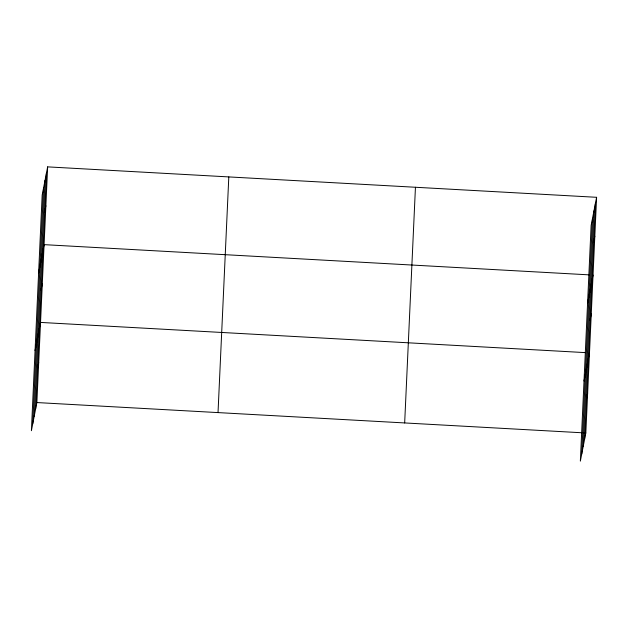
<?xml version="1.0" encoding="UTF-8"?>
<svg xmlns="http://www.w3.org/2000/svg" width="628" height="628" viewBox="0 0 628 628"><rect width="100%" height="100%" fill="white"/><g stroke="black" fill="none" stroke-linecap="round" stroke-linejoin="round"><path stroke-width="0.94" d="M32.789 423.531L43.568 187.851M34.226 416.144L45.004 180.464M35.623 408.977L46.401 173.297M47.65 166.875L42.178 195.018L31.4 430.698L36.871 402.556L47.65 166.875L596.6 197.302L585.822 432.982L580.351 461.125L591.129 225.444L596.6 197.302M218.026 412.596L228.804 176.915M404.668 422.942L415.446 187.262M581.748 453.958L592.526 218.277M583.177 446.571L593.955 210.898M584.574 439.404L595.352 203.723M44.619 212.186L45.868 205.764M38.622 272.795L44.093 244.645L589.15 274.86M41.063 289.963L42.312 283.534M35.066 350.565L40.537 322.423L585.594 352.63M37.452 368.911L38.7 362.489M593.57 242.612L594.818 236.191M587.572 303.222L593.044 275.072M590.014 320.39L591.262 313.961M584.016 380.992L589.488 352.85M586.403 399.337L587.651 392.916M36.871 402.556L581.928 432.763M583.875 432.873L585.822 432.982"/></g></svg>
